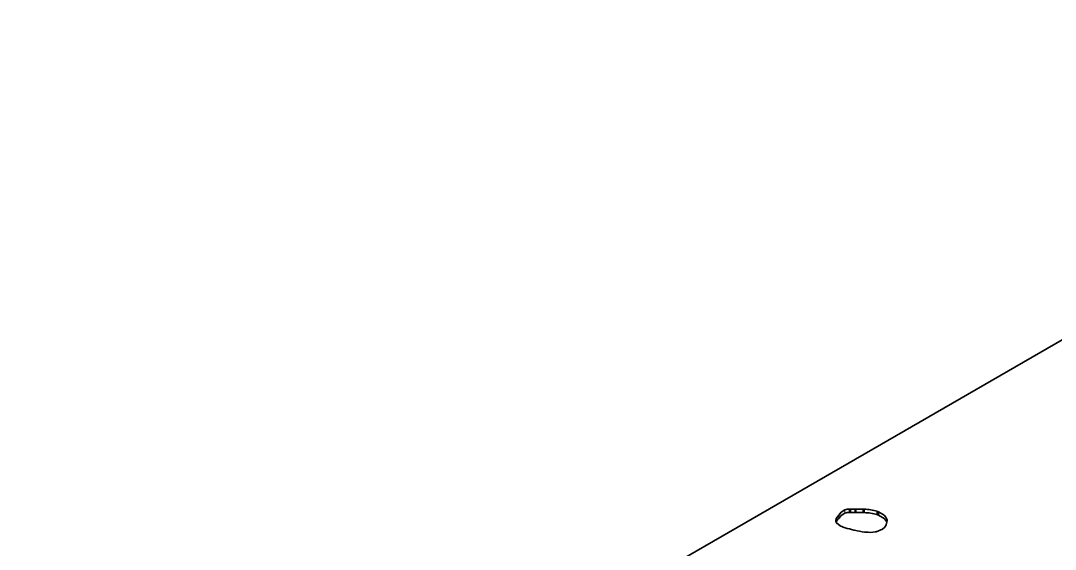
# Model space of a CAD drawing. Extents: x -452 to 1254, y -592 to 756.
# Drawn here: x 603.74 to 628.87, y 526.03 to 538.85 of the extents above; entities that cross this region are included whole.
import ezdxf

# ---------------------------------------------------------------- set-up
doc = ezdxf.new("R2010")
doc.units = 0

msp = doc.modelspace()

# ---------------------------------------------------------------- linework, layer by layer
at = {"color": 7, "lineweight": 35}
msp.add_line((603.744, 516.513), (804.823, 632.607), dxfattribs=at)
at = {"color": 7, "lineweight": 13, "ltscale": 0.002042}
for p, q in [((623.76, 526.986), (623.76, 526.904)), ((623.999, 527), (623.999, 526.919)), ((623.61, 526.857), (623.61, 526.775)), ((624.779, 526.758), (624.779, 526.676))]:
    msp.add_line(p, q, dxfattribs=at)
at = {"color": 7, "lineweight": 35, "ltscale": 0.000523485}
for p, q in [((623.896, 527), (623.875, 527)), ((623.896, 526.919), (623.875, 526.918))]:
    msp.add_line(p, q, dxfattribs=at)
at = {"color": 7, "lineweight": 35, "ltscale": 0.002042}
for p, q in [((623.875, 527), (623.875, 526.918)), ((623.896, 527), (623.896, 526.919)), ((624.203, 527.001), (624.203, 526.919)), ((624.574, 526.936), (624.574, 526.854))]:
    msp.add_line(p, q, dxfattribs=at)
at = {"color": 7, "lineweight": 35, "ltscale": 0.002589}
for p, q in [((623.999, 527), (623.896, 527)), ((623.999, 526.919), (623.896, 526.919))]:
    msp.add_line(p, q, dxfattribs=at)
at = {"color": 7, "lineweight": 35, "ltscale": 0.000613451}
msp.add_line((624.024, 527.001), (623.999, 527), dxfattribs=at)
at = {"color": 7, "lineweight": 35, "ltscale": 0.000613472}
msp.add_line((624.024, 526.919), (623.999, 526.919), dxfattribs=at)
at = {"color": 7, "lineweight": 35, "ltscale": 0.00204}
for p, q in [((624.024, 527.001), (624.024, 526.919)), ((624.228, 527), (624.228, 526.918))]:
    msp.add_line(p, q, dxfattribs=at)
at = {"color": 7, "lineweight": 35, "ltscale": 0.000632185}
msp.add_line((624.228, 527), (624.203, 527.001), dxfattribs=at)
at = {"color": 7, "lineweight": 35, "ltscale": 0.000632128}
msp.add_line((624.228, 526.918), (624.203, 526.919), dxfattribs=at)
at = {"color": 7, "lineweight": 35, "ltscale": 0.000280567}
for p, q in [((624.549, 526.946), (624.539, 526.95)), ((624.549, 526.864), (624.539, 526.868))]:
    msp.add_line(p, q, dxfattribs=at)
at = {"color": 7, "lineweight": 13, "ltscale": 0.00204}
for p, q in [((624.539, 526.95), (624.539, 526.868)), ((624.549, 526.946), (624.549, 526.864))]:
    msp.add_line(p, q, dxfattribs=at)
at = {"color": 7, "lineweight": 35, "ltscale": 0.00066543}
msp.add_line((624.574, 526.936), (624.549, 526.946), dxfattribs=at)
at = {"color": 7, "lineweight": 35, "ltscale": 0.000498944}
msp.add_line((623.537, 526.728), (623.539, 526.708), dxfattribs=at)
at = {"color": 7, "lineweight": 35, "ltscale": 0.000665971}
msp.add_line((624.574, 526.854), (624.549, 526.864), dxfattribs=at)
at = {"color": 7, "lineweight": 35, "ltscale": 0.000699407}
msp.add_line((624.764, 526.623), (624.773, 526.649), dxfattribs=at)
at = {"color": 7, "lineweight": 35, "ltscale": 0.000517966}
msp.add_line((623.644, 526.599), (623.662, 526.59), dxfattribs=at)
at = {"color": 7, "lineweight": 35, "ltscale": 0.00055516}
msp.add_line((623.974, 526.494), (623.996, 526.489), dxfattribs=at)
at = {"color": 7, "lineweight": 35, "ltscale": 0.000216363}
msp.add_line((624.236, 526.446), (624.245, 526.445), dxfattribs=at)
at = {"color": 7, "lineweight": 35, "ltscale": 0.000532167}
msp.add_line((624.245, 526.445), (624.266, 526.443), dxfattribs=at)
at = {"color": 7, "lineweight": 35, "ltscale": 0.000486586}
msp.add_line((624.497, 526.447), (624.516, 526.451), dxfattribs=at)
at = {"color": 7, "lineweight": 35}
for points in [[(623.76, 526.986), (623.67, 526.929), (623.61, 526.857)], [(623.76, 526.904), (623.67, 526.847), (623.61, 526.775)], [(624.779, 526.758), (624.756, 526.809), (624.713, 526.856), (624.574, 526.936)], [(623.61, 526.857), (623.547, 526.773), (623.537, 526.728)], [(623.539, 526.708), (623.558, 526.668), (623.644, 526.599)], [(624.779, 526.676), (624.756, 526.727), (624.713, 526.774), (624.574, 526.854)], [(624.516, 526.451), (624.671, 526.512), (624.726, 526.561), (624.764, 526.623)]]:
    msp.add_lwpolyline(points, dxfattribs=at)
for centre, radius, start, end in [((623.871, 526.54), 0.46, 89.4984, 103.9536), ((623.871, 526.459), 0.46, 89.4984, 103.9536), ((624.11, 523.442), 3.559, 88.5124, 91.3944), ((624.11, 523.361), 3.559, 88.5124, 91.3944), ((624.212, 525.883), 1.116, 72.9613, 89.1738), ((624.212, 525.801), 1.116, 72.9613, 89.1738), ((623.808, 526.56), 0.292, 132.5207, 153.9536), ((624.561, 526.72), 0.223, 341.6283, 359.1748), ((624.618, 526.717), 0.166, 359.8361, 14.3204), ((623.96, 527.209), 0.687, 244.3443, 253.6874), ((624.777, 529.916), 3.515, 253.2941, 256.7933), ((624.545, 528.862), 2.436, 256.9794, 262.7284), ((624.366, 527.333), 0.895, 263.6285, 278.4135)]:
    msp.add_arc(centre, radius, start, end, dxfattribs=at)

doc.saveas('drawing.dxf')
